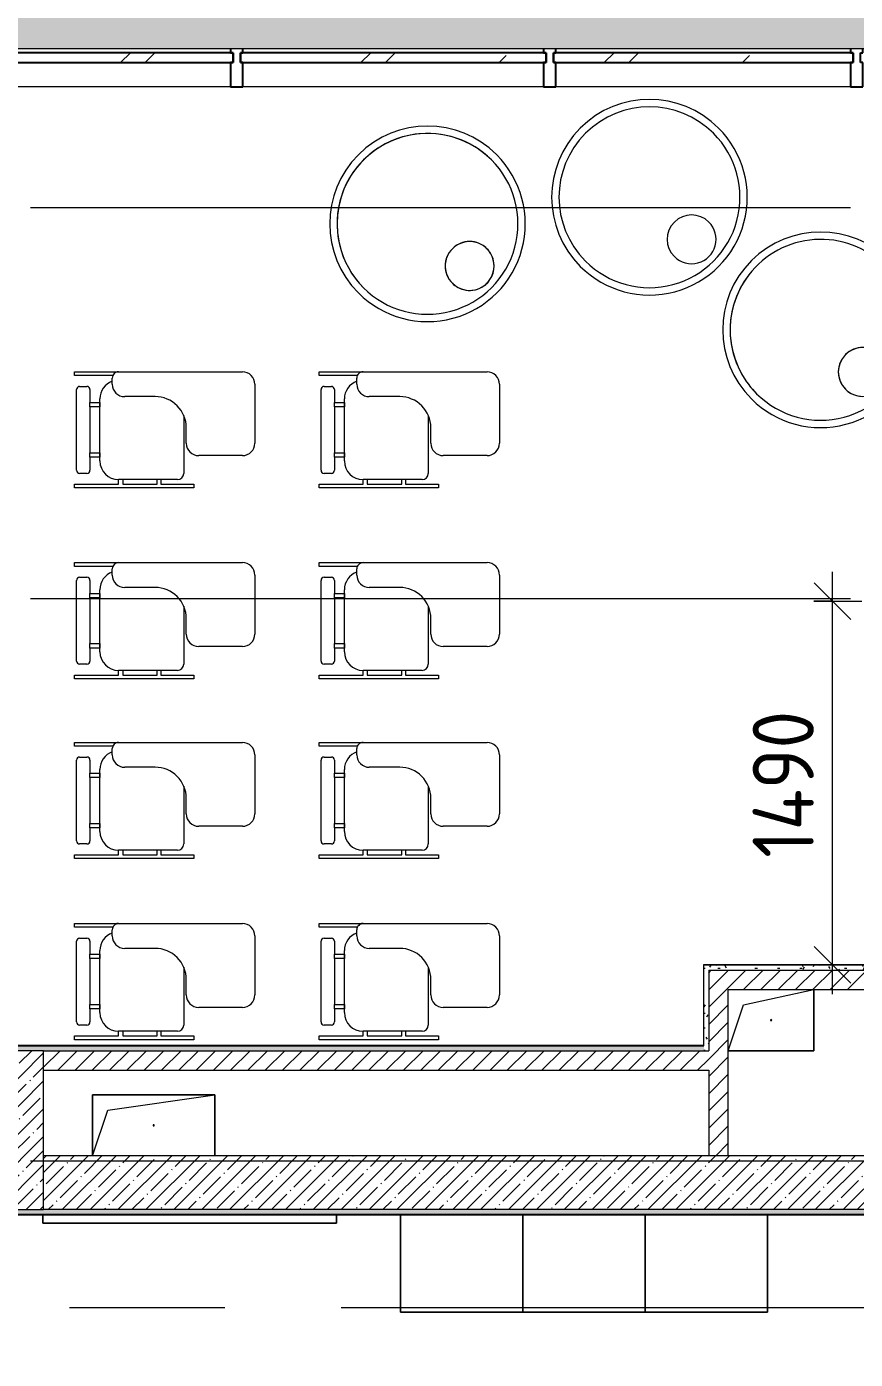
# Model space of a CAD drawing. Header units: millimetres. Extents: x 35111 to 235598, y -8553 to 29000.
# Drawn here: x 80781 to 84169, y 10287 to 15740 of the extents above; entities that cross this region are included whole.
import ezdxf

# ---------------------------------------------------------------- set-up
doc = ezdxf.new("R2010")
doc.units = ezdxf.units.MM
doc.linetypes.add('Осевая', pattern=[3175, 635, -476.25, 1587.5, -476.25])
for name, color, linetype, lineweight in [('A-ANNO-DIMS', 7, 'Continuous', 9), ('A-ANNO-DIMS-100', 7, 'Continuous', 9), ('A-DETL', 7, 'Continuous', 9), ('A-GENM', 7, 'Continuous', 9), ('A-GLAZ-CURT', 7, 'Continuous', 9), ('A-GLAZ-CURT-1', 7, 'Continuous', 25), ('A-GLAZ-CWMG', 7, 'Continuous', 9), ('A-GLAZ-CWMG-1', 7, 'Continuous', 25), ('A-WALL', 7, 'Continuous', 9), ('I-WALL', 7, 'Continuous', 9), ('S-COLS', 7, 'Continuous', 9), ('Оси', 7, 'Continuous', 9), ('Оси-2', 7, 'Осевая', 9)]:
    doc.layers.add(name, color=color, linetype=linetype, lineweight=lineweight)
for name, color, linetype, lineweight, true_color in [('A-DETL-GENF-1', 7, 'Continuous', 9, 0xd4d4d4), ('A-WALL-1', 7, 'Continuous', 9, 0x3c3c3c), ('A-WALL-FNSH-1', 7, 'Continuous', 9, 0x3c3c3c), ('I-FURN-1', 7, 'Continuous', 9, 0xf0f0f0)]:
    doc.layers.add(name, color=color, linetype=linetype, lineweight=lineweight, true_color=true_color)
doc.styles.add('ISOCPEUR', font='isocpeur.ttf', dxfattribs={"width": 0.9, "height": 250})
doc.dimstyles.new('ISO-2_5_0_9К_БОЛЬШОЙ', dxfattribs={"dimscale": 304.8, "dimtxt": 248.995294, "dimasz": 0.492126, "dimexe": 0.393701, "dimexo": 0.984252, "dimgap": 0, "dimtad": 1, "dimdec": 0, "dimrnd": 10, "dimzin": 0, "dimdsep": 46, "dimtxsty": 'ISOCPEUR', "dimblk1": 'OBLIQUE', "dimblk2": 'OBLIQUE', "dimsah": 1, "dimcen": 0.09, "dimdle": 0.393701, "dimazin": 0, "dimtfac": 1, "dimtdec": 4, "dimtix": 1, "dimtmove": 0, "dimatfit": 3, "dimfxl": 1, "dimtvp": 1, "dimtolj": 1, "dimtzin": 0, "dimarcsym": 2})
pattern_1 = [(45, (0, 0), (-35.35534, 35.35534), [])]
pattern_2 = [(0, (0, 0), (121.92, 30.48), [10.058, -81.382, 10.058, -81.382, -487.68]), (0, (0, 0), (121.92, 30.48), [-182.88, 10.058, -172.822, 10.058, -81.382, -213.36]), (0, (0, 0), (121.92, 30.48), [-457.2, 10.058, -50.902, 10.058, -142.342]), (120, (45.72, 15.24), (-87.356454, 90.345817), [10.058, -81.382, 10.058, -81.382, -487.68]), (120, (45.72, 15.24), (-87.356454, 90.345817), [-182.88, 10.058, -172.822, 10.058, -81.382, -213.36]), (120, (45.72, 15.24), (-87.356454, 90.345817), [-457.2, 10.058, -50.902, 10.058, -142.342]), (240, (60.96, 76.2), (-34.563546, -120.825817), [10.058, -81.382, 10.058, -81.382, -487.68]), (240, (60.96, 76.2), (-34.563546, -120.825817), [-182.88, 10.058, -172.822, 10.058, -81.382, -213.36]), (240, (60.96, 76.2), (-34.563546, -120.825817), [-457.2, 10.058, -50.902, 10.058, -142.342])]

# ---------------------------------------------------------------- blocks, each defined once
blk = doc.blocks.new('GM_Отверстие прямоугольное _в плите_ - Отверстие-V43-План размещения напольных электротехнических лючков и розеток 3 этажа в осях 12-23')
at = {"layer": 'A-GENM'}
for p, q in [((-250, -125), (-250, 125)), ((-250, 125), (250, 125)), ((250, 125), (-250, 125)), ((-250, 125), (-250, -125)), ((-187.5, 62.5), (250, 125)), ((250, 125), (250, -125)), ((250, -125), (250, 125)), ((-250, -125), (-187.5, 62.5))]:
    blk.add_line(p, q, dxfattribs=at)
for start, end in [(360, 180), (180, 360)]:
    blk.add_arc((0, 0), 2.5, start, end, dxfattribs=at)
blk = doc.blocks.new('Прямоугольный импост - Импост структурный с накладкой - 160мм-V49-План размещения напольных электротехнических лючков и розеток 3 этажа в осях 12-23')
at = {"layer": 'A-GLAZ-CWMG-1'}
for p, q in [((-50, 40), (-50, 140)), ((-50, 140), (0, 140)), ((0, 140), (0, 40)), ((-40, 40), (-50, 40)), ((-50, -17), (-50, 0)), ((-50, 0), (-40, 0)), ((-40, 0), (-40, 40)), ((-10, 40), (-10, 0)), ((0, 40), (-10, 40)), ((-10, 0), (0, 0)), ((0, 0), (0, -17))]:
    blk.add_line(p, q, dxfattribs=at)
blk = doc.blocks.new('Системная панель - Стекло - 40мм-30335157-План размещения напольных электротехнических лючков и розеток 3 этажа в осях 12-23')
at = {"layer": 'A-GLAZ-CURT'}
h = blk.add_hatch(dxfattribs=at)
h.set_pattern_fill('FP_55', color=256, style=0, pattern_type=2)
h.set_pattern_definition([(45, (-82380, -15533), (-282.8427, 282.8427), [200, -600]), (45, (-82580, -15633), (-282.8427, 282.8427), [600, -200]), (45, (-82180, -15733), (-282.8427, 282.8427), [200, -600])])
h.paths.add_polyline_path([(625, -40), (625, 0), (-625, 0), (-625, -40), (362.4, -40)])
at = {"layer": 'A-GLAZ-CURT-1'}
for p, q in [((625, 0), (-625, 0)), ((-625, 0), (-625, -40)), ((-625, -40), (625, -40)), ((625, -40), (625, 0))]:
    blk.add_line(p, q, dxfattribs=at)
blk = doc.blocks.new('Прямоугольный импост - Импост структурный с накладкой - 160мм-23562108-План размещения напольных электротехнических лючков и розеток 3 этажа в осях 12-23')
at = {"layer": 'A-GLAZ-CWMG'}
blk.add_line((82895, 15493), (81665, 15493), dxfattribs=at)
blk = doc.blocks.new('Прямоугольный импост - Импост структурный с накладкой - 160мм-30335135-План размещения напольных электротехнических лючков и розеток 3 этажа в осях 12-23')
at = {"layer": 'A-GLAZ-CWMG-1'}
for p, q in [((-25, 40), (-25, 140)), ((-25, 140), (25, 140)), ((25, 140), (25, 40)), ((-15, 40), (-25, 40)), ((-25, -17), (-25, 0)), ((-25, 0), (-15, 0)), ((-15, 0), (-15, 40)), ((15, 40), (15, 0)), ((25, 40), (15, 40)), ((15, 0), (25, 0)), ((25, 0), (25, -17))]:
    blk.add_line(p, q, dxfattribs=at)
blk = doc.blocks.new('GM_Отверстие прямоугольное _в плите_ - Отверстие-V52-План размещения напольных электротехнических лючков и розеток 3 этажа в осях 12-23')
at = {"layer": 'A-GENM'}
for p, q in [((-112.5, 62.5), (175, 125)), ((175, 125), (175, -125)), ((175, -125), (175, 125)), ((-175, -125), (-112.5, 62.5)), ((175, -125), (-175, -125)), ((-175, -125), (175, -125))]:
    blk.add_line(p, q, dxfattribs=at)
for start, end in [(360, 180), (180, 360)]:
    blk.add_arc((0, 0), 2.5, start, end, dxfattribs=at)
blk = doc.blocks.new('BSC_Колонна _Прямоугольная - 650х500-V56-План размещения напольных электротехнических лючков и розеток 3 этажа в осях 12-23')
at = {"layer": 'S-COLS'}
h = blk.add_hatch(dxfattribs=at)
h.set_pattern_fill('FP_58', color=256, style=0, pattern_type=2)
h.set_pattern_definition([(135, (11225, -80600), (-57.02463, -57.02463), []), (135, (11225, -80542.975), (-57.02463, -57.02463), [100.806, -20.161, 3.353, -16.808])])
h.paths.add_polyline_path([(325, -141.4), (325, 250), (-325, 250), (-325, -250), (325, -250)])
for p, q in [((325, 250), (-325, 250)), ((-325, 250), (-325, -250)), ((325, -250), (325, 250)), ((-325, -250), (325, -250))]:
    blk.add_line(p, q, dxfattribs=at)
blk = doc.blocks.new('Системная панель - Стекло - 40мм-V60-План размещения напольных электротехнических лючков и розеток 3 этажа в осях 12-23')
at = {"layer": 'A-GLAZ-CURT'}
h = blk.add_hatch(dxfattribs=at)
h.set_pattern_fill('FP_61', color=256, style=0, pattern_type=2)
h.set_pattern_definition([(45, (-81100, -15533), (-282.8427, 282.8427), [200, -600]), (45, (-81300, -15633), (-282.8427, 282.8427), [600, -200]), (45, (-80900, -15733), (-282.8427, 282.8427), [200, -600])])
h.paths.add_polyline_path([(625, -40), (625, 0), (-625, 0), (-625, -40)])
at = {"layer": 'A-GLAZ-CURT-1'}
for p, q in [((625, 0), (-625, 0)), ((-625, 0), (-625, -40)), ((-625, -40), (625, -40)), ((625, -40), (625, 0))]:
    blk.add_line(p, q, dxfattribs=at)
blk = doc.blocks.new('Прямоугольный импост - Импост структурный с накладкой - 160мм-23562109-План размещения напольных электротехнических лючков и розеток 3 этажа в осях 12-23')
at = {"layer": 'A-GLAZ-CWMG'}
blk.add_line((81615, 15493), (80385, 15493), dxfattribs=at)
blk = doc.blocks.new('Системная панель - Стекло - 40мм-V62-План размещения напольных электротехнических лючков и розеток 3 этажа в осях 12-23')
at = {"layer": 'A-GLAZ-CURT'}
h = blk.add_hatch(dxfattribs=at)
h.set_pattern_fill('FP_64', color=256, style=0, pattern_type=2)
h.set_pattern_definition([(45, (-83647.5, -15533), (-282.8427, 282.8427), [200, -600]), (45, (-83847.5, -15633), (-282.8427, 282.8427), [600, -200]), (45, (-83447.5, -15733), (-282.8427, 282.8427), [200, -600])])
h.paths.add_polyline_path([(612.5, -40), (612.5, 0), (-612.5, 0), (-612.5, -40), (-177.2, -40)])
at = {"layer": 'A-GLAZ-CURT-1'}
for p, q in [((612.5, 0), (-612.5, 0)), ((-612.5, 0), (-612.5, -40)), ((-612.5, -40), (612.5, -40)), ((612.5, -40), (612.5, 0))]:
    blk.add_line(p, q, dxfattribs=at)
blk = doc.blocks.new('Прямоугольный импост - Импост структурный с накладкой - 160мм-23562112-План размещения напольных электротехнических лючков и розеток 3 этажа в осях 12-23')
at = {"layer": 'A-GLAZ-CWMG'}
blk.add_line((84150, 15493), (82945, 15493), dxfattribs=at)
blk = doc.blocks.new('Прямоугольный импост - Импост структурный с накладкой - 160мм-30335136-План размещения напольных электротехнических лючков и розеток 3 этажа в осях 12-23')
at = {"layer": 'A-GLAZ-CWMG-1'}
for p, q in [((-25, 40), (-25, 140)), ((-25, 140), (25, 140)), ((25, 140), (25, 40)), ((-15, 40), (-25, 40)), ((-25, -17), (-25, 0)), ((-25, 0), (-15, 0)), ((-15, 0), (-15, 40)), ((15, 40), (15, 0)), ((25, 40), (15, 40)), ((15, 0), (25, 0)), ((25, 0), (25, -17))]:
    blk.add_line(p, q, dxfattribs=at)
blk = doc.blocks.new('Мебель_универсальная - 1_24б-V115-План размещения напольных электротехнических лючков и розеток 3 этажа в осях 12-23')
at = {"layer": 'I-FURN-1'}
for p, q in [((600, 25.4), (-600, 25.4)), ((-600, 25.4), (-600, -10)), ((-600, -10), (-600, 25.4)), ((-600, 25.4), (600, 25.4)), ((600, -10), (600, 25.4)), ((600, 25.4), (600, -10))]:
    blk.add_line(p, q, dxfattribs=at)
blk = doc.blocks.new('Chair - Tablet Arm - Chair - Tablet Arm-26234702-План размещения напольных электротехнических лючков и розеток 3 этажа в осях 12-23')
at = {"layer": 'I-FURN-1'}
for p, q in [((-416.6, -353.4), (-416.6, 134.5)), ((-416.6, 134.5), (-401.3, 134.5)), ((-401.3, 134.5), (-401.3, -45.4)), ((-356.8, 84.1), (-356.8, 113.6)), ((-344.1, 126.3), (-13.9, 126.3)), ((-1.2, 113.6), (-1.2, 84.1)), ((43.2, 134.5), (58.6, 134.5)), ((43.2, -22.1), (43.2, 134.5)), ((58.6, 134.5), (58.6, -45.4)), ((-291, 71.4), (-344.1, 71.4)), ((-291, 30.8), (-291, 71.4)), ((-291, 71.4), (-272.7, 71.4)), ((-272.7, 71.4), (-272.7, 30.8)), ((-84.8, 71.4), (-272.7, 71.4)), ((-84.8, 30.8), (-84.8, 71.4)), ((-84.8, 71.4), (-66.9, 71.4)), ((-66.9, 71.4), (-66.9, 30.8)), ((-13.9, 71.4), (-66.9, 71.4)), ((-306, 30.8), (-291, 30.8)), ((-272.7, 30.8), (-291, 30.8)), ((-291, 30.8), (-272.7, 30.8)), ((-272.7, 30.8), (-84.8, 30.8)), ((-66.9, 30.8), (-84.8, 30.8)), ((-84.8, 30.8), (-66.9, 30.8)), ((-66.9, 30.8), (-52, 30.8)), ((-401.3, -45.4), (-382.2, -45.4)), ((-382.2, -286.7), (-382.2, -45.4)), ((7.8, -20), (33.2, -20)), ((58.6, -45.4), (58.6, -552.3)), ((-401.3, -62.4), (-401.3, -203.3)), ((-382.2, -62.4), (-401.3, -62.4)), ((-43, -195.5), (-43, -70.8)), ((-401.3, -203.3), (-382.2, -203.3)), ((-401.3, -218.4), (-401.3, -353.4)), ((-382.2, -218.4), (-401.3, -218.4)), ((-122.6, -312.1), (-356.8, -312.1)), ((-233.5, -322.5), (-170, -322.5)), ((-119.8, -312.1), (-122.6, -312.1)), ((-401.3, -353.4), (-416.6, -353.4)), ((-284.3, -552.3), (-284.3, -373.3)), ((7.8, -603.1), (-233.5, -603.1))]:
    blk.add_line(p, q, dxfattribs=at)
for centre, radius, start, end in [((-344.1, 113.6), 12.7, 90, 180), ((-13.9, 113.6), 12.7, 0, 90), ((-344.1, 84.1), 12.7, 180, 270), ((-13.9, 84.1), 12.7, 270, 0), ((-306, -45.4), 76.2, 90, 180), ((-52, -45.4), 76.2, 19.4712, 90), ((7.8, -70.8), 50.8, 90, 180), ((33.2, -45.4), 25.4, 0, 90), ((-170, -195.5), 127, 270, 360), ((-356.8, -286.7), 25.4, 180, 270), ((-233.5, -373.3), 50.8, 90, 180), ((-233.5, -552.3), 50.8, 180, 270), ((7.8, -552.3), 50.8, 270, 0)]:
    blk.add_arc(centre, radius, start, end, dxfattribs=at)
blk = doc.blocks.new('Chair - Tablet Arm - Chair - Tablet Arm-V126-План размещения напольных электротехнических лючков и розеток 3 этажа в осях 12-23')
at = {"layer": 'I-FURN-1'}
for p, q in [((-416.6, -353.4), (-416.6, 134.5)), ((-416.6, 134.5), (-401.3, 134.5)), ((-401.3, 134.5), (-401.3, -45.4)), ((-356.8, 84.1), (-356.8, 113.6)), ((-344.1, 126.3), (-13.9, 126.3)), ((-1.2, 113.6), (-1.2, 84.1)), ((43.2, 134.5), (58.6, 134.5)), ((43.2, -22.1), (43.2, 134.5)), ((58.6, 134.5), (58.6, -45.4)), ((-291, 71.4), (-344.1, 71.4)), ((-291, 30.8), (-291, 71.4)), ((-291, 71.4), (-272.7, 71.4)), ((-272.7, 71.4), (-272.7, 30.8)), ((-84.8, 71.4), (-272.7, 71.4)), ((-84.8, 30.8), (-84.8, 71.4)), ((-84.8, 71.4), (-66.9, 71.4)), ((-66.9, 71.4), (-66.9, 30.8)), ((-13.9, 71.4), (-66.9, 71.4)), ((-306, 30.8), (-291, 30.8)), ((-272.7, 30.8), (-291, 30.8)), ((-291, 30.8), (-272.7, 30.8)), ((-272.7, 30.8), (-84.8, 30.8)), ((-66.9, 30.8), (-84.8, 30.8)), ((-84.8, 30.8), (-66.9, 30.8)), ((-66, 30.8), (-52, 30.8)), ((-401.3, -45.4), (-382.2, -45.4)), ((-382.2, -286.7), (-382.2, -45.4)), ((7.8, -20), (33.2, -20)), ((58.6, -45.4), (58.6, -552.3)), ((-401.3, -62.4), (-401.3, -203.3)), ((-382.2, -62.4), (-401.3, -62.4)), ((-43, -195.5), (-43, -70.8)), ((-401.3, -203.3), (-382.2, -203.3)), ((-401.3, -218.4), (-401.3, -353.4)), ((-382.2, -218.4), (-401.3, -218.4)), ((-122.6, -312.1), (-356.8, -312.1)), ((-233.5, -322.5), (-170, -322.5)), ((-119.8, -312.1), (-122.6, -312.1)), ((-401.3, -353.4), (-416.6, -353.4)), ((-284.3, -552.3), (-284.3, -373.3)), ((7.8, -603.1), (-233.5, -603.1))]:
    blk.add_line(p, q, dxfattribs=at)
for centre, radius, start, end in [((-344.1, 113.6), 12.7, 90, 180), ((-13.9, 113.6), 12.7, 0, 90), ((-344.1, 84.1), 12.7, 180, 270), ((-13.9, 84.1), 12.7, 270, 0), ((-306, -45.4), 76.2, 90, 180), ((-52, -45.4), 76.2, 19.4712, 90), ((7.8, -70.8), 50.8, 90, 180), ((33.2, -45.4), 25.4, 0, 90), ((-170, -195.5), 127, 270, 360), ((-356.8, -286.7), 25.4, 180, 270), ((-233.5, -373.3), 50.8, 90, 180), ((-233.5, -552.3), 50.8, 180, 270), ((7.8, -552.3), 50.8, 270, 0)]:
    blk.add_arc(centre, radius, start, end, dxfattribs=at)
blk = doc.blocks.new('Пуф мешок средний - 1_52-26236514-План размещения напольных электротехнических лючков и розеток 3 этажа в осях 12-23')
at = {"layer": 'I-FURN-1'}
for p, q in [((96.6, -217.9), (96.6, -217.9)), ((-25.9, -340.4), (-25.9, -340.4))]:
    blk.add_line(p, q, dxfattribs=at)
for centre, radius, start, end in [((0, 0), 400, 360, 180), ((0, 0), 400, 0, 180), ((0, 0), 370, 52.9412, 180), ((0, 0), 370, 0, 180), ((0, 0), 370, 360, 52.9412), ((0, 0), 400, 180, 360), ((0, 0), 370, 180, 360), ((0, 0), 370, 180, 360), ((0, 0), 400, 180, 360), ((0, -243.8), 100, 90, 180), ((0, -243.8), 100, 90, 135), ((0, -243.8), 100, 360, 90), ((0, -243.8), 100, 30, 90), ((0, -243.8), 100, 135, 180), ((0, -243.8), 100, 15, 30), ((0, -243.8), 100, 0, 14.9925), ((0, -243.8), 100, 180, 315), ((0, -243.8), 100, 180, 210), ((0, -243.8), 100, 285, 345), ((0, -243.8), 100, 315, 360), ((0, -243.8), 100, 345, 360), ((0, -243.8), 100, 210, 255), ((0, -243.8), 100, 255.0075, 285)]:
    blk.add_arc(centre, radius, start, end, dxfattribs=at)
blk = doc.blocks.new('Пуф мешок средний - 1_52-V127-План размещения напольных электротехнических лючков и розеток 3 этажа в осях 12-23')
at = {"layer": 'I-FURN-1'}
for centre, radius, start, end in [((0, 0), 400, 360, 180), ((0, 0), 400, 0, 180), ((0, 0), 370, 360, 180), ((0, 0), 370, 0, 180), ((0, 0), 400, 180, 360), ((0, 0), 370, 180, 360), ((0, 0), 370, 180, 360), ((0, 0), 400, 180, 360), ((0, -243.8), 100, 360, 180), ((0, -243.8), 100, 0, 180), ((0, -243.8), 100, 180, 360), ((0, -243.8), 100, 180, 360)]:
    blk.add_arc(centre, radius, start, end, dxfattribs=at)
blk = doc.blocks.new('Пуф мешок средний - 1_52-V128-План размещения напольных электротехнических лючков и розеток 3 этажа в осях 12-23')
at = {"layer": 'I-FURN-1'}
blk.add_line((-314.6, 194.8), (-314.6, 194.8), dxfattribs=at)
for centre, radius, start, end in [((0, 0), 400, 360, 180), ((0, 0), 400, 0, 180), ((0, 0), 370, 97.6527, 180), ((0, 0), 370, 97.6527, 148.2344), ((0, 0), 370, 360, 97.6311), ((0, 0), 370, 0, 97.6311), ((0, 0), 370, 148.2353, 180), ((0, 0), 400, 180, 360), ((0, 0), 370, 180, 360), ((0, 0), 370, 180, 360), ((0, 0), 400, 180, 360), ((0, -243.8), 100, 360, 180), ((0, -243.8), 100, 120, 180), ((0, -243.8), 100, 105, 120), ((0, -243.8), 100, 16.5878, 105), ((0, -243.8), 100, 15, 16.126), ((0, -243.8), 100, 0, 15), ((0, -243.8), 100, 180, 360), ((0, -243.8), 100, 180, 225), ((0, -243.8), 100, 330, 360), ((0, -243.8), 100, 225, 285), ((0, -243.8), 100, 285, 330)]:
    blk.add_arc(centre, radius, start, end, dxfattribs=at)
blk = doc.blocks.new('1_113 тумба - 1_113 тумба-V181-План размещения напольных электротехнических лючков и розеток 3 этажа в осях 12-23')
at = {"layer": 'I-FURN-1'}
for p, q in [((-400, 1500), (0, 1500)), ((-400, 0), (-400, 1500)), ((0, 1500), (-400, 1500)), ((-400, 1000), (-400, 1500)), ((-400, 1500), (0, 1500)), ((0, 1500), (0, 0)), ((0, 1000), (0, 1500)), ((0, 1500), (0, 1000)), ((0, 1000), (-400, 1000)), ((-400, 500), (-400, 1000)), ((-400, 1000), (0, 1000)), ((-400, 1000), (0, 1000)), ((0, 1000), (-400, 1000)), ((0, 500), (0, 1000)), ((0, 1000), (0, 500)), ((-400, 500), (0, 500)), ((0, 500), (-400, 500)), ((0, 500), (-400, 500)), ((-400, 0), (-400, 500)), ((-400, 500), (0, 500)), ((0, 0), (0, 500)), ((0, 500), (0, 0)), ((0, 0), (-400, 0)), ((-400, 0), (0, 0)), ((0, 0), (-400, 0))]:
    blk.add_line(p, q, dxfattribs=at)
blk = doc.blocks.new('DIMBLOCK14-План размещения напольных электротехнических лючков и розеток 3 этажа в осях 12-23')
at = {"layer": 'A-ANNO-DIMS-100'}
for p, q in [((84076.2, 11781), (84076.2, 13509.9)), ((84000, 13389.9), (84196.2, 13389.9)), ((84076.2, 13389.9), (84000, 13389.9)), ((84270.2, 11901), (83956.2, 11901)), ((84076.2, 11901), (84270.2, 11901))]:
    blk.add_line(p, q, dxfattribs=at)
at = {"layer": 'A-ANNO-DIMS-100', "lineweight": 20}
for p, q in [((84076.2, 13389.9), (84001.2, 13464.9)), ((84076.2, 13389.9), (84151.2, 13314.9)), ((84076.2, 11901), (84001.2, 11976)), ((84076.2, 11901), (84151.2, 11826))]:
    blk.add_line(p, q, dxfattribs=at)
at = {"layer": 'A-ANNO-DIMS-100', "color": 0, "insert": (83749.6, 12339), "char_height": 250, "width": 735.494, "attachment_point": 1, "rotation": 90, "line_spacing_factor": 1.149209, "style": 'ISOCPEUR'}
blk.add_mtext('1490', dxfattribs=at)
blk = doc.blocks.new('_Oblique')
at = {"color": 0, "linetype": 'ByBlock', "lineweight": -2}
blk.add_line((-0.5, -0.5), (0.5, 0.5), dxfattribs=at)

msp = doc.modelspace()

# ---------------------------------------------------------------- hatches: boundary and pattern name
at = {"layer": 'A-DETL-GENF-1'}
h = msp.add_hatch(color=256, dxfattribs=at)
h.paths.add_polyline_path([(79002.7, -258), (84826.2, -258), (84826.2, 3300), (75858, 3300), (75858, -258), (76090.9, -258)])
h.paths.add_polyline_path([(66560, 11900), (66560, 27358), (41910, 27358), (41910, 23858), (38510, 23858), (38510, 23799.7), (38742.7, 23799.7), (38742.7, 15358), (42380, 15358), (42380, 11900), (64444, 11900)])
h.paths.add_polyline_path([(81914.4, 15650), (84500.7, 15650), (84500.7, 18590), (74040, 18590), (74040, 15650), (79002.7, 15650)])
at = {"layer": 'I-WALL'}
h = msp.add_hatch(dxfattribs=at)
h.set_pattern_fill('FP_71', color=256, style=0, pattern_type=2)
h.set_pattern_definition(pattern_2)
h.paths.add_polyline_path([(83550, 11880), (84460, 11880), (84460, 11900), (83550, 11900)])
h = msp.add_hatch(dxfattribs=at)
h.set_pattern_fill('FP_71', color=256, style=0, pattern_type=2)
h.set_pattern_definition(pattern_2)
h.paths.add_polyline_path([(83570, 11550), (83570, 11880), (83550, 11880), (83550, 11550)])
h = msp.add_hatch(dxfattribs=at)
h.set_pattern_fill('FP_34', color=256, style=0, pattern_type=2)
h.set_pattern_definition(pattern_1)
h.paths.add_polyline_path([(83650, 11120), (83650, 11880), (83570, 11880), (83570, 11120)])
h = msp.add_hatch(dxfattribs=at)
h.set_pattern_fill('FP_34', color=256, style=0, pattern_type=2)
h.set_pattern_definition(pattern_1)
h.paths.add_polyline_path([(84480, 11800), (84480, 11880), (83650, 11880), (83650, 11800)])
h = msp.add_hatch(dxfattribs=at)
h.set_pattern_fill('FP_71', color=256, style=0, pattern_type=2)
h.set_pattern_definition(pattern_2)
h.paths.add_polyline_path([(83370.3, 11550), (83550, 11550), (83550, 11570), (79900, 11570), (79900, 11550), (82642.4, 11550)])
h = msp.add_hatch(dxfattribs=at)
h.set_pattern_fill('FP_34', color=256, style=0, pattern_type=2)
h.set_pattern_definition(pattern_1)
h.paths.add_polyline_path([(83370.3, 11470), (83570, 11470), (83570, 11550), (80850, 11550), (80850, 11470), (82642.4, 11470)])
h = msp.add_hatch(dxfattribs=at)
h.set_pattern_fill('FP_17', color=256, style=0, pattern_type=2)
h.set_pattern_definition([(45, (0, 0), (-57.02463, 57.02463), []), (45, (57.025, 0), (-57.02463, 57.02463), [100.806, -20.161, 3.353, -16.808])])
h.paths.add_polyline_path([(84460, 10900), (84480, 10900), (84480, 11120), (80850, 11120), (80850, 10900), (83370.3, 10900)])
h = msp.add_hatch(dxfattribs=at)
h.set_pattern_fill('FP_71', color=256, style=0, pattern_type=2)
h.set_pattern_definition(pattern_2)
h.paths.add_polyline_path([(84459, 10880), (84460, 10880), (84460, 10900), (80330, 10900), (80330, 10880), (83370.3, 10880)])

# ---------------------------------------------------------------- linework, layer by layer
at = {"layer": 'A-DETL'}
msp.add_line((74040, 15650), (84500.7, 15650), dxfattribs=at)
at = {"layer": 'A-WALL'}
for p, q in [((83550, 11570), (83550, 11900)), ((83570, 11880), (84480, 11880)), ((79920, 11570), (83550, 11570)), ((80850, 11550), (83570, 11550))]:
    msp.add_line(p, q, dxfattribs=at)
at = {"layer": 'A-WALL-1'}
for p, q in [((84460, 11900), (83550, 11900)), ((83570, 11880), (83570, 11550)), ((83650, 11120), (83650, 11800)), ((83650, 11800), (84480, 11800)), ((80850, 11470), (83570, 11470)), ((83570, 11470), (83570, 11120)), ((84480, 11120), (80850, 11120)), ((84480, 10900), (80850, 10900))]:
    msp.add_line(p, q, dxfattribs=at)
at = {"layer": 'A-WALL-FNSH-1'}
for p, q in [((83549, 11901), (83549, 11571)), ((84459, 11901), (83549, 11901)), ((83549, 11571), (79921, 11571)), ((80329, 10879), (84459, 10879)), ((84459, 10880), (80330, 10880))]:
    msp.add_line(p, q, dxfattribs=at)
at = {"layer": 'Оси'}
for p, q in [((81650, 15000), (84150, 15000)), ((81650, 13400), (84150, 13400)), ((82250, 11100), (84750, 11100)), ((82250, 10500), (84750, 10500))]:
    msp.add_line(p, q, dxfattribs=at)
at = {"layer": 'Оси-2'}
for p, q in [((38410.7, 15000), (81650, 15000)), ((38410.7, 13400), (81650, 13400)), ((38410.7, 11100), (82250, 11100)), ((39680.7, 10500), (82250, 10500))]:
    msp.add_line(p, q, dxfattribs=at)

# ---------------------------------------------------------------- block references
at = {"layer": 'A-GENM'}
for name, p in [('GM_Отверстие прямоугольное _в плите_ - Отверстие-V52-План размещения напольных электротехнических лючков и розеток 3 этажа в осях 12-23', (83825, 11675)), ('GM_Отверстие прямоугольное _в плите_ - Отверстие-V43-План размещения напольных электротехнических лючков и розеток 3 этажа в осях 12-23', (81300, 11245))]:
    msp.add_blockref(name, p, dxfattribs=at)
at = {"layer": 'A-GLAZ-CURT'}
for name, p in [('Системная панель - Стекло - 40мм-V60-План размещения напольных электротехнических лючков и розеток 3 этажа в осях 12-23', (81000, 15633)), ('Системная панель - Стекло - 40мм-30335157-План размещения напольных электротехнических лючков и розеток 3 этажа в осях 12-23', (82280, 15633)), ('Системная панель - Стекло - 40мм-V62-План размещения напольных электротехнических лючков и розеток 3 этажа в осях 12-23', (83547.5, 15633))]:
    msp.add_blockref(name, p, dxfattribs=at)
at = {"layer": 'A-GLAZ-CWMG', "extrusion": (0, 0, -1), "rotation": 180}
for name, p in [('Прямоугольный импост - Импост структурный с накладкой - 160мм-30335135-План размещения напольных электротехнических лючков и розеток 3 этажа в осях 12-23', (-81640, 15633)), ('Прямоугольный импост - Импост структурный с накладкой - 160мм-30335136-План размещения напольных электротехнических лючков и розеток 3 этажа в осях 12-23', (-82920, 15633)), ('Прямоугольный импост - Импост структурный с накладкой - 160мм-V49-План размещения напольных электротехнических лючков и розеток 3 этажа в осях 12-23', (-84200, 15633))]:
    msp.add_blockref(name, p, dxfattribs=at)
at = {"layer": 'A-GLAZ-CWMG'}
for name in ['Прямоугольный импост - Импост структурный с накладкой - 160мм-23562109-План размещения напольных электротехнических лючков и розеток 3 этажа в осях 12-23', 'Прямоугольный импост - Импост структурный с накладкой - 160мм-23562108-План размещения напольных электротехнических лючков и розеток 3 этажа в осях 12-23', 'Прямоугольный импост - Импост структурный с накладкой - 160мм-23562112-План размещения напольных электротехнических лючков и розеток 3 этажа в осях 12-23']:
    msp.add_blockref(name, (0, 0), dxfattribs=at)
at = {"layer": 'I-FURN-1'}
for name, p, rotation in [('Пуф мешок средний - 1_52-V127-План размещения напольных электротехнических лючков и розеток 3 этажа в осях 12-23', (83327.7, 15041.8), 44.99999999999969), ('Пуф мешок средний - 1_52-26236514-План размещения напольных электротехнических лючков и розеток 3 этажа в осях 12-23', (82420, 14933), 44.99999999999969), ('Пуф мешок средний - 1_52-V128-План размещения напольных электротехнических лючков и розеток 3 этажа в осях 12-23', (84027.5, 14499.5), 44.99999999999969), ('Chair - Tablet Arm - Chair - Tablet Arm-26234702-План размещения напольных электротехнических лючков и розеток 3 этажа в осях 12-23', (81111.1, 14269), 89.99999999999979), ('Chair - Tablet Arm - Chair - Tablet Arm-26234702-План размещения напольных электротехнических лючков и розеток 3 этажа в осях 12-23', (82111.1, 14269), 89.99999999999979), ('Chair - Tablet Arm - Chair - Tablet Arm-26234702-План размещения напольных электротехнических лючков и розеток 3 этажа в осях 12-23', (81111.1, 13488.2), 89.99999999999979), ('Chair - Tablet Arm - Chair - Tablet Arm-26234702-План размещения напольных электротехнических лючков и розеток 3 этажа в осях 12-23', (82111.1, 13488.2), 89.99999999999979), ('Chair - Tablet Arm - Chair - Tablet Arm-V126-План размещения напольных электротехнических лючков и розеток 3 этажа в осях 12-23', (81111.1, 12752.7), 89.99999999999979), ('Chair - Tablet Arm - Chair - Tablet Arm-V126-План размещения напольных электротехнических лючков и розеток 3 этажа в осях 12-23', (82111.1, 12752.7), 89.99999999999979), ('Chair - Tablet Arm - Chair - Tablet Arm-26234702-План размещения напольных электротехнических лючков и розеток 3 этажа в осях 12-23', (81111.1, 12011.8), 89.99999999999979), ('Chair - Tablet Arm - Chair - Tablet Arm-26234702-План размещения напольных электротехнических лючков и розеток 3 этажа в осях 12-23', (82111.1, 12011.8), 89.99999999999979), ('Мебель_универсальная - 1_24б-V115-План размещения напольных электротехнических лючков и розеток 3 этажа в осях 12-23', (81447.5, 10870), 180), ('1_113 тумба - 1_113 тумба-V181-План размещения напольных электротехнических лючков и розеток 3 этажа в осях 12-23', (82310, 10480), 270.0000000000002)]:
    msp.add_blockref(name, p, dxfattribs=dict(at, rotation=rotation))
at = {"layer": 'S-COLS', "rotation": 270.0000000000007}
msp.add_blockref('BSC_Колонна _Прямоугольная - 650х500-V56-План размещения напольных электротехнических лючков и розеток 3 этажа в осях 12-23', (80600, 11225), dxfattribs=at)

# ---------------------------------------------------------------- dimensions: what is measured, and where the dimension line sits
at = {"layer": 'A-ANNO-DIMS'}
dim = msp.add_linear_dim(base=(84076.2, 13389.9), p1=(83970.2, 11901), p2=(84300, 13389.9), angle=90, dimstyle='ISO-2_5_0_9К_БОЛЬШОЙ', override={"dimpost": '<>', "dimfxl": 1525.022685}, dxfattribs=at)
dim.commit()
dim.dimension.update_dxf_attribs({"geometry": 'DIMBLOCK14-План размещения напольных электротехнических лючков и розеток 3 этажа в осях 12-23', "text_midpoint": (83951.2, 12645.5)})

doc.saveas('drawing.dxf')
